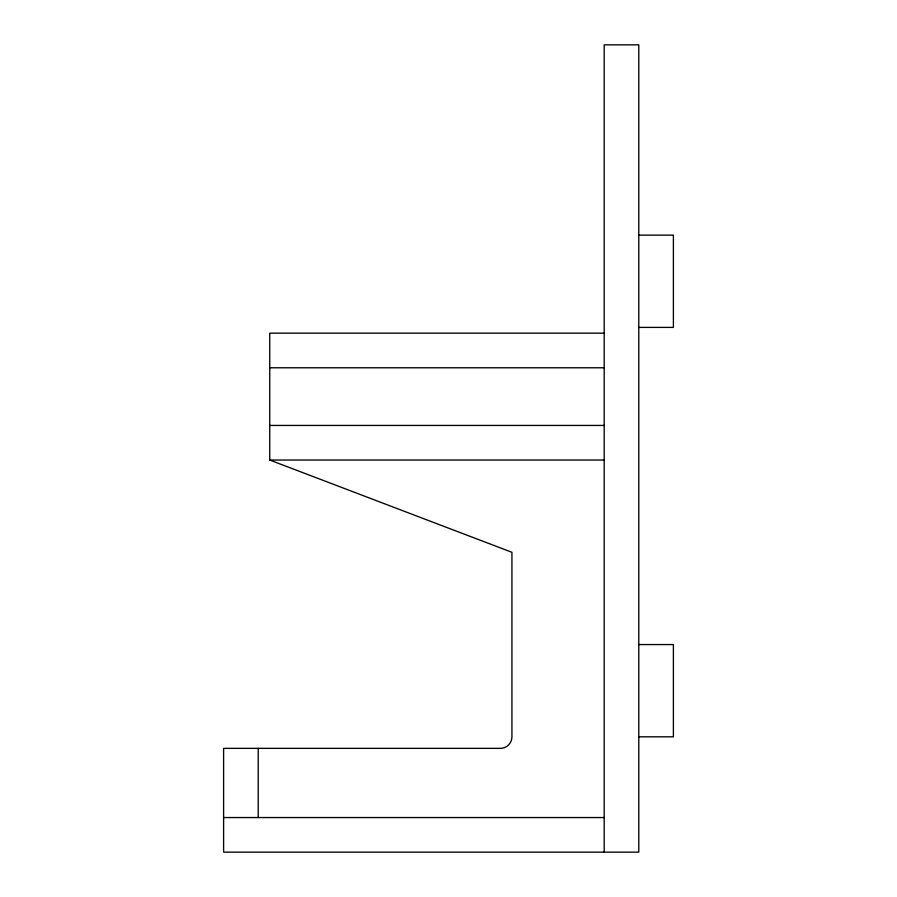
<?xml version="1.0" encoding="UTF-8"?>
<svg xmlns="http://www.w3.org/2000/svg" width="897" height="897" viewBox="0 0 897 897"><rect width="100%" height="100%" fill="white"/><g stroke="black" fill="none" stroke-linecap="round" stroke-linejoin="round"><path stroke-width="1.35" d="M638.787 235.137L673.389 235.137L673.389 327.405L638.787 327.405M604.197 333.168L269.739 333.168L269.739 460.038L511.929 552.294L511.929 736.818A11.538 11.538 0 0 1 500.403 748.356L223.611 748.356L223.611 852.15L638.787 852.15L638.787 44.85L604.197 44.85L604.197 852.15M269.739 367.77L604.197 367.77M269.739 425.436L604.197 425.436M269.739 460.038L604.197 460.038M638.787 644.562L673.389 644.562L673.389 736.818L638.787 736.818M223.611 817.548L604.197 817.548M258.213 748.356L258.213 817.548"/></g></svg>
